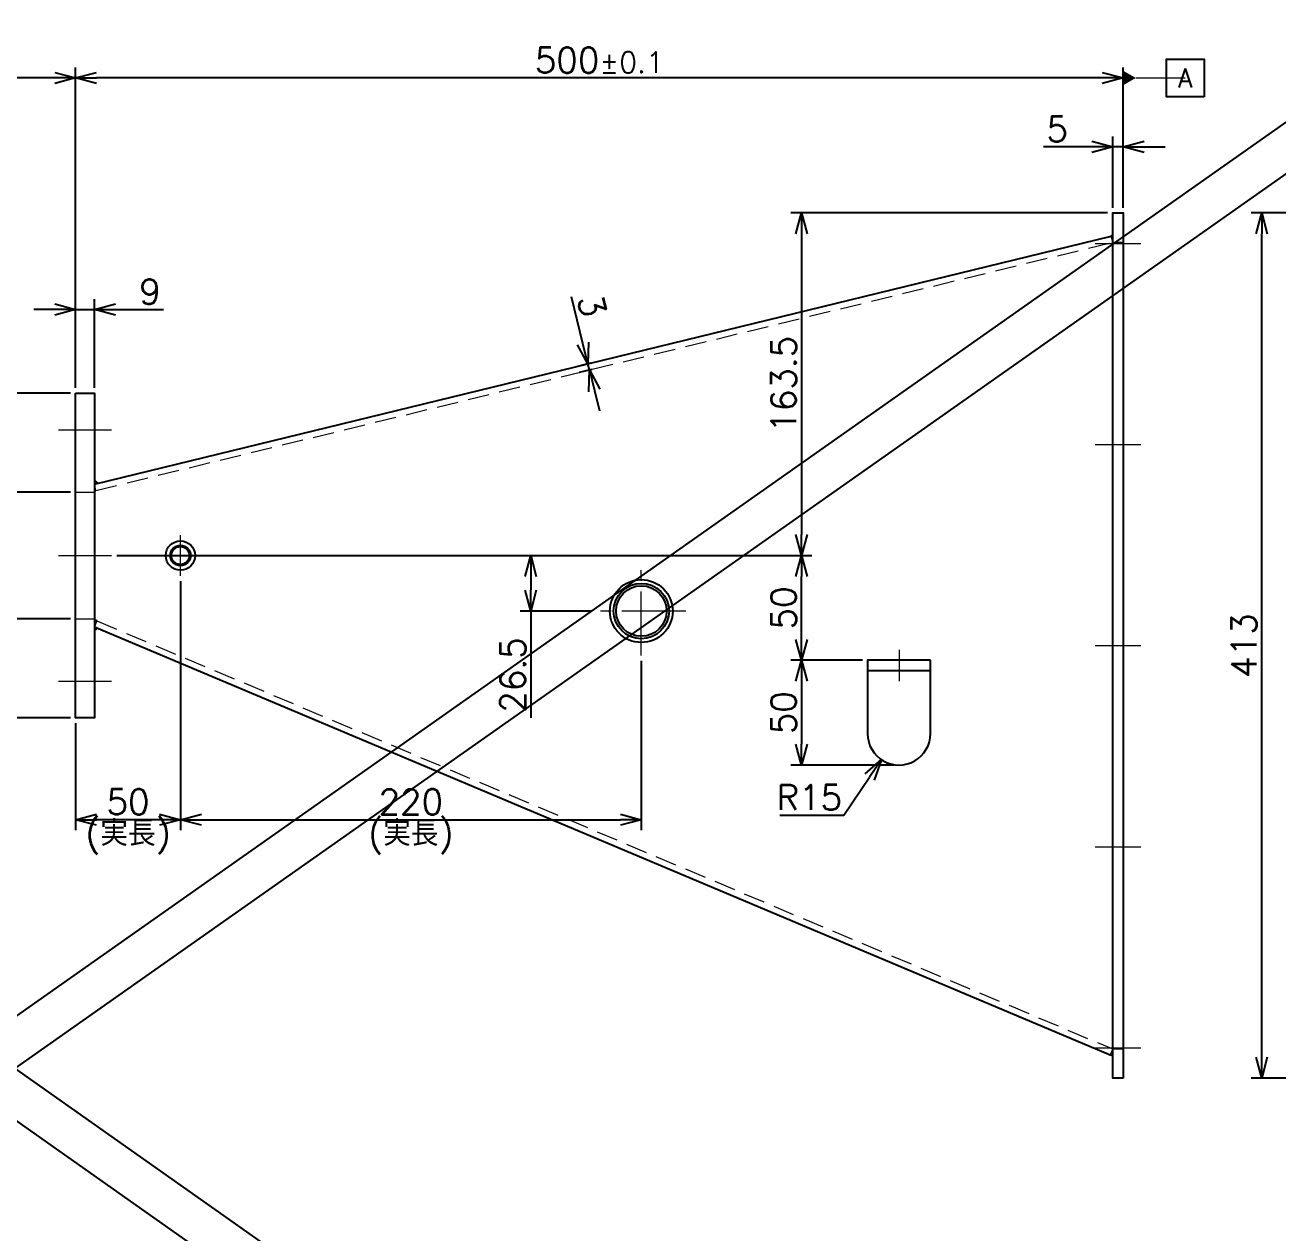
# Model space of a CAD drawing. Header units: millimetres. Extents: x -7 to 4834, y -34 to 1682.
# Drawn here: x 1195 to 1793, y 764 to 1340 of the extents above; entities that cross this region are included whole.
import ezdxf
from ezdxf import colors
from ezdxf.entities.mleader import LeaderData, LeaderLine
from ezdxf.enums import TextEntityAlignment as Align
from ezdxf.math import Vec2, Vec3

# ---------------------------------------------------------------- set-up
doc = ezdxf.new("R2010")
doc.units = ezdxf.units.MM
doc.header["$LTSCALE"] = 1.6
doc.header["$PDMODE"] = 99
doc.header["$PDSIZE"] = 1
doc.linetypes.add('CENTER2', pattern=[28.575, 19.05, -3.175, 3.175, -3.175])
doc.linetypes.add('HIDDEN', pattern=[9.525, 6.35, -3.175])
for name, color, linetype, lineweight in [('04_HIDDEN', 2, 'HIDDEN', 13), ('05_CENTER', 4, 'CENTER2', 13), ('08_DIM', 3, 'Continuous', 13)]:
    doc.layers.add(name, color=color, linetype=linetype, lineweight=lineweight)
doc.styles.add('KSS_TXT', font='txt.shx', dxfattribs={"bigfont": 'extfont2.shx'})
doc.styles.get("Standard").update_dxf_attribs({"font": 'txt.shx', "bigfont": 'extfont2.shx'})
doc.dimstyles.new('KSS_DIM', dxfattribs={"dimscale": 4, "dimtxt": 3, "dimasz": 2.5, "dimexe": 1.25, "dimexo": 0.625, "dimtad": 1, "dimdsep": 46, "dimtxsty": 'KSS_TXT', "dimblk": 'OPEN30', "dimcen": 0, "dimazin": 2, "dimtfac": 0.75, "dimtmove": 0, "dimatfit": 3, "dimldrblk": 'OPEN30', "dimfxl": 1.25, "dimtolj": 1, "dimarcsym": 0})
doc.dimstyles.new('KSS_DIM$4', dxfattribs={"dimscale": 4, "dimtxt": 3, "dimasz": 2.5, "dimexe": 1.25, "dimexo": 0.625, "dimtad": 1, "dimtih": 1, "dimtoh": 1, "dimdsep": 46, "dimtxsty": 'KSS_TXT', "dimblk": 'OPEN30', "dimcen": 0, "dimse1": 1, "dimazin": 2, "dimtfac": 0.75, "dimtofl": 0, "dimtmove": 0, "dimatfit": 3, "dimldrblk": 'OPEN30', "dimfxl": 1.25, "dimtolj": 1, "dimarcsym": 0})

# ---------------------------------------------------------------- blocks, each defined once
blk = doc.blocks.new('A$C4DCA1887')
at = {"color": 0}
for radius in [15, 13.22, 12.06]:
    blk.add_circle((0, 0), radius, dxfattribs=at)
at = {"layer": '05_CENTER'}
for p, q in [((0, -21.19), (0, 21.19)), ((21.19, 0), (-21.19, 0))]:
    blk.add_line(p, q, dxfattribs=at)
blk = doc.blocks.new('A$C580236FF')
at = {"color": 0}
for radius in [7, 4.86, 4.28]:
    blk.add_circle((0, 0), radius, dxfattribs=at)
at = {"layer": '05_CENTER'}
for p, q in [((0, -9.75), (0, 9.75)), ((9.75, 0), (-9.75, 0))]:
    blk.add_line(p, q, dxfattribs=at)
blk = doc.blocks.new('A$C30B32F76')
at = {"color": 0}
blk.add_line((-15, -12), (-45, -12), dxfattribs=at)
blk.add_lwpolyline([(-15, -7), (-45, -7), (-45, -42, 1.000008), (-15, -42)], format="xyb", close=True, dxfattribs=at)
at = {"layer": '05_CENTER'}
blk.add_line((-30, -2), (-30, -17), dxfattribs=at)
blk = doc.blocks.new('_Open30')
at = {"color": 0, "linetype": 'ByBlock', "lineweight": -2}
for p, q in [((-1, 0.268), (0, 0)), ((0, 0), (-1, -0.268)), ((0, 0), (-1, 0))]:
    blk.add_line(p, q, dxfattribs=at)
blk = doc.blocks.new('*D235')
at = {"layer": '08_DIM', "color": 0, "lineweight": -2, "transparency": 16777216}
for p, q in [((1216.81, 1117.5), (1173.95, 1117.5)), ((1178.95, 1067), (1178.95, 1107.5)), ((1216.81, 1057), (1173.95, 1057))]:
    blk.add_line(p, q, dxfattribs=at)
at = {"layer": 'Defpoints', "color": 0, "transparency": 16777216}
for p in [(1178.95, 1117.5), (1219.31, 1117.5), (1219.31, 1057)]:
    blk.add_point(p, dxfattribs=at)
at = {"layer": '08_DIM', "color": 0, "lineweight": -2, "transparency": 16777216, "xscale": 10, "yscale": 10, "zscale": 10}
for p, rotation in [((1178.95, 1117.5), 90), ((1178.95, 1057), 270)]:
    blk.add_blockref('_Open30', p, dxfattribs=dict(at, rotation=rotation))
at = {"layer": '08_DIM', "color": 0, "transparency": 16777216, "insert": (1170.45, 1087.25), "char_height": 12, "attachment_point": 5, "rotation": 90, "style": 'KSS_TXT'}
blk.add_mtext('\\A1;%%C60.5', dxfattribs=at)
blk = doc.blocks.new('*D236')
at = {"layer": '08_DIM', "color": 0, "lineweight": -2, "transparency": 16777216}
for p, q in [((1216.81, 1164.75), (1140.12, 1164.75)), ((1145.12, 1154.75), (1145.12, 1019.75)), ((1216.81, 1009.75), (1140.12, 1009.75))]:
    blk.add_line(p, q, dxfattribs=at)
at = {"layer": 'Defpoints', "color": 0, "transparency": 16777216}
for p in [(1219.31, 1164.75), (1145.12, 1009.75), (1219.31, 1009.75)]:
    blk.add_point(p, dxfattribs=at)
at = {"layer": '08_DIM', "color": 0, "lineweight": -2, "transparency": 16777216, "xscale": 10, "yscale": 10, "zscale": 10}
for p, rotation in [((1145.12, 1164.75), 90), ((1145.12, 1009.75), 270)]:
    blk.add_blockref('_Open30', p, dxfattribs=dict(at, rotation=rotation))
at = {"layer": '08_DIM', "color": 0, "transparency": 16777216, "insert": (1136.62, 1087.25), "char_height": 12, "attachment_point": 5, "rotation": 90, "style": 'KSS_TXT'}
blk.add_mtext('\\A1;%%C155', dxfattribs=at)
blk = doc.blocks.new('*D237')
at = {"layer": '08_DIM', "color": 0, "lineweight": -2, "transparency": 16777216}
for p, q in [((1219.31, 1167.25), (1219.31, 1209.68)), ((1228.31, 1167.25), (1228.31, 1209.68)), ((1209.31, 1204.68), (1199.31, 1204.68)), ((1219.31, 1204.68), (1228.31, 1204.68)), ((1238.31, 1204.68), (1261.31, 1204.68))]:
    blk.add_line(p, q, dxfattribs=at)
at = {"layer": 'Defpoints', "color": 0, "transparency": 16777216}
for p in [(1228.31, 1204.68), (1219.31, 1164.75), (1228.31, 1164.75)]:
    blk.add_point(p, dxfattribs=at)
at = {"layer": '08_DIM', "color": 0, "lineweight": -2, "transparency": 16777216, "xscale": 10, "yscale": 10, "zscale": 10}
blk.add_blockref('_Open30', (1219.31, 1204.68), dxfattribs=at)
at = {"layer": '08_DIM', "color": 0, "lineweight": -2, "transparency": 16777216, "xscale": 10, "yscale": 10, "zscale": 10, "rotation": 180}
blk.add_blockref('_Open30', (1228.31, 1204.68), dxfattribs=at)
at = {"layer": '08_DIM', "color": 0, "transparency": 16777216, "insert": (1254.81, 1213.18), "char_height": 12, "attachment_point": 5, "style": 'KSS_TXT'}
blk.add_mtext('\\A1;9', dxfattribs=at)
blk = doc.blocks.new('*D238')
at = {"layer": '08_DIM', "color": 0, "lineweight": -2, "transparency": 16777216}
for p, q in [((1714.31, 1253.25), (1714.31, 1287.27)), ((1719.31, 1253.25), (1719.31, 1287.27)), ((1704.31, 1282.27), (1681.31, 1282.27)), ((1719.31, 1282.27), (1714.31, 1282.27)), ((1729.31, 1282.27), (1739.31, 1282.27))]:
    blk.add_line(p, q, dxfattribs=at)
at = {"layer": 'Defpoints', "color": 0, "transparency": 16777216}
for p in [(1714.31, 1282.27), (1714.31, 1250.75), (1719.31, 1250.75)]:
    blk.add_point(p, dxfattribs=at)
at = {"layer": '08_DIM', "color": 0, "lineweight": -2, "transparency": 16777216, "xscale": 10, "yscale": 10, "zscale": 10}
blk.add_blockref('_Open30', (1714.31, 1282.27), dxfattribs=at)
at = {"layer": '08_DIM', "color": 0, "lineweight": -2, "transparency": 16777216, "xscale": 10, "yscale": 10, "zscale": 10, "rotation": 180}
blk.add_blockref('_Open30', (1719.31, 1282.27), dxfattribs=at)
at = {"layer": '08_DIM', "color": 0, "transparency": 16777216, "insert": (1687.81, 1290.77), "char_height": 12, "attachment_point": 5, "style": 'KSS_TXT'}
blk.add_mtext('\\A1;5', dxfattribs=at)
blk = doc.blocks.new('*D239')
at = {"layer": '08_DIM', "color": 0, "lineweight": -2, "transparency": 16777216}
for p, q in [((1219.31, 1167.25), (1219.31, 1320.18)), ((1719.31, 1253.25), (1719.31, 1320.18)), ((1709.31, 1315.18), (1229.31, 1315.18))]:
    blk.add_line(p, q, dxfattribs=at)
at = {"layer": 'Defpoints', "color": 0, "transparency": 16777216}
for p in [(1219.31, 1315.18), (1719.31, 1250.75), (1219.31, 1164.75)]:
    blk.add_point(p, dxfattribs=at)
at = {"layer": '08_DIM', "color": 0, "lineweight": -2, "transparency": 16777216, "xscale": 10, "yscale": 10, "zscale": 10, "rotation": 180}
blk.add_blockref('_Open30', (1219.31, 1315.18), dxfattribs=at)
at = {"layer": '08_DIM', "color": 0, "lineweight": -2, "transparency": 16777216, "xscale": 10, "yscale": 10, "zscale": 10}
blk.add_blockref('_Open30', (1719.31, 1315.18), dxfattribs=at)
at = {"layer": '08_DIM', "color": 0, "transparency": 16777216, "insert": (1469.31, 1323.68), "char_height": 12, "attachment_point": 5, "style": 'KSS_TXT'}
blk.add_mtext('500{\\H10;±0.1}', dxfattribs=at)
blk = doc.blocks.new('*D240')
at = {"layer": '08_DIM', "color": 0, "lineweight": -2, "transparency": 16777216}
for p, q in [((1238.93, 1087.25), (1441.5, 1087.25)), ((1436.5, 1077.25), (1436.5, 1070.75)), ((1465.62, 1060.75), (1431.5, 1060.75)), ((1436.5, 1060.75), (1436.5, 1009.75))]:
    blk.add_line(p, q, dxfattribs=at)
at = {"layer": 'Defpoints', "color": 0, "transparency": 16777216}
for p in [(1236.43, 1087.25), (1436.5, 1060.75), (1468.12, 1060.75)]:
    blk.add_point(p, dxfattribs=at)
at = {"layer": '08_DIM', "color": 0, "lineweight": -2, "transparency": 16777216, "xscale": 10, "yscale": 10, "zscale": 10}
for p, rotation in [((1436.5, 1087.25), 90), ((1436.5, 1060.75), 270)]:
    blk.add_blockref('_Open30', p, dxfattribs=dict(at, rotation=rotation))
at = {"layer": '08_DIM', "color": 0, "transparency": 16777216, "insert": (1428, 1030.25), "char_height": 12, "attachment_point": 5, "rotation": 90, "style": 'KSS_TXT'}
blk.add_mtext('\\A1;26.5', dxfattribs=at)
blk = doc.blocks.new('*D241')
at = {"layer": '08_DIM', "color": 0, "lineweight": -2, "transparency": 16777216}
for p, q in [((1238.93, 1087.25), (1570.73, 1087.25)), ((1565.73, 1047.25), (1565.73, 1077.25)), ((1594.81, 1037.25), (1560.73, 1037.25))]:
    blk.add_line(p, q, dxfattribs=at)
at = {"layer": 'Defpoints', "color": 0, "transparency": 16777216}
for p in [(1236.43, 1087.25), (1565.73, 1087.25), (1597.31, 1037.25)]:
    blk.add_point(p, dxfattribs=at)
at = {"layer": '08_DIM', "color": 0, "lineweight": -2, "transparency": 16777216, "xscale": 10, "yscale": 10, "zscale": 10}
for p, rotation in [((1565.73, 1087.25), 90), ((1565.73, 1037.25), 270)]:
    blk.add_blockref('_Open30', p, dxfattribs=dict(at, rotation=rotation))
at = {"layer": '08_DIM', "color": 0, "transparency": 16777216, "insert": (1557.23, 1062.25), "char_height": 12, "attachment_point": 5, "rotation": 90, "style": 'KSS_TXT'}
blk.add_mtext('\\A1;50', dxfattribs=at)
blk = doc.blocks.new('*D254')
at = {"layer": '08_DIM', "color": 0, "lineweight": -2, "transparency": 16777216}
for p, q in [((1269.31, 1075), (1269.31, 956.17)), ((1219.31, 1007.25), (1219.31, 956.17)), ((1259.31, 961.17), (1229.31, 961.17))]:
    blk.add_line(p, q, dxfattribs=at)
at = {"layer": 'Defpoints', "color": 0, "transparency": 16777216}
for p in [(1269.31, 1077.5), (1219.31, 1009.75), (1219.31, 961.17)]:
    blk.add_point(p, dxfattribs=at)
at = {"layer": '08_DIM', "color": 0, "lineweight": -2, "transparency": 16777216, "xscale": 10, "yscale": 10, "zscale": 10, "rotation": 180}
blk.add_blockref('_Open30', (1219.31, 961.17), dxfattribs=at)
at = {"layer": '08_DIM', "color": 0, "lineweight": -2, "transparency": 16777216, "xscale": 10, "yscale": 10, "zscale": 10}
blk.add_blockref('_Open30', (1269.31, 961.17), dxfattribs=at)
at = {"layer": '08_DIM', "color": 0, "transparency": 16777216, "char_height": 12, "attachment_point": 5, "style": 'KSS_TXT'}
for s, insert in [('\\A1;50', (1244.31, 969.67)), ('\\A1;(実長)', (1244.31, 952.67))]:
    blk.add_mtext(s, dxfattribs=dict(at, insert=insert))
blk = doc.blocks.new('*D255')
at = {"layer": '08_DIM', "color": 0, "lineweight": -2, "transparency": 16777216}
for p, q in [((1269.31, 1075), (1269.31, 956.17)), ((1489.31, 1037.06), (1489.31, 956.17)), ((1279.31, 961.17), (1479.31, 961.17))]:
    blk.add_line(p, q, dxfattribs=at)
at = {"layer": 'Defpoints', "color": 0, "transparency": 16777216}
for p in [(1269.31, 1077.5), (1489.31, 1039.56), (1489.31, 961.17)]:
    blk.add_point(p, dxfattribs=at)
at = {"layer": '08_DIM', "color": 0, "lineweight": -2, "transparency": 16777216, "xscale": 10, "yscale": 10, "zscale": 10, "rotation": 180}
blk.add_blockref('_Open30', (1269.31, 961.17), dxfattribs=at)
at = {"layer": '08_DIM', "color": 0, "lineweight": -2, "transparency": 16777216, "xscale": 10, "yscale": 10, "zscale": 10}
blk.add_blockref('_Open30', (1489.31, 961.17), dxfattribs=at)
at = {"layer": '08_DIM', "color": 0, "transparency": 16777216, "char_height": 12, "attachment_point": 5, "style": 'KSS_TXT'}
for s, insert in [('\\A1;220', (1379.31, 969.67)), ('\\A1;(実長)', (1379.31, 952.67))]:
    blk.add_mtext(s, dxfattribs=dict(at, insert=insert))
blk = doc.blocks.new('*D256')
at = {"layer": '08_DIM', "color": 0, "lineweight": -2, "transparency": 16777216}
for p, q in [((1594.81, 1037.25), (1560.73, 1037.25)), ((1565.73, 1027.25), (1565.73, 997.25)), ((1609.81, 987.25), (1560.73, 987.25))]:
    blk.add_line(p, q, dxfattribs=at)
at = {"layer": 'Defpoints', "color": 0, "transparency": 16777216}
for p in [(1597.31, 1037.25), (1565.73, 987.25), (1612.31, 987.25)]:
    blk.add_point(p, dxfattribs=at)
at = {"layer": '08_DIM', "color": 0, "lineweight": -2, "transparency": 16777216, "xscale": 10, "yscale": 10, "zscale": 10}
for p, rotation in [((1565.73, 1037.25), 90), ((1565.73, 987.25), 270)]:
    blk.add_blockref('_Open30', p, dxfattribs=dict(at, rotation=rotation))
at = {"layer": '08_DIM', "color": 0, "transparency": 16777216, "insert": (1557.23, 1012.25), "char_height": 12, "attachment_point": 5, "rotation": 90, "style": 'KSS_TXT'}
blk.add_mtext('\\A1;50', dxfattribs=at)
blk = doc.blocks.new('*D263')
at = {"layer": '08_DIM', "color": 0, "lineweight": -2, "transparency": 16777216}
for p, q in [((1880.89, 1250.75), (1780.43, 1250.75)), ((1785.43, 847.75), (1785.43, 1240.75)), ((1880.89, 837.75), (1780.43, 837.75))]:
    blk.add_line(p, q, dxfattribs=at)
at = {"layer": 'Defpoints', "color": 0, "transparency": 16777216}
for p in [(1785.43, 1250.75), (1883.39, 1250.75), (1883.39, 837.75)]:
    blk.add_point(p, dxfattribs=at)
at = {"layer": '08_DIM', "color": 0, "lineweight": -2, "transparency": 16777216, "xscale": 10, "yscale": 10, "zscale": 10}
for p, rotation in [((1785.43, 1250.75), 90), ((1785.43, 837.75), 270)]:
    blk.add_blockref('_Open30', p, dxfattribs=dict(at, rotation=rotation))
at = {"layer": '08_DIM', "color": 0, "transparency": 16777216, "insert": (1776.93, 1044.25), "char_height": 12, "attachment_point": 5, "rotation": 90, "style": 'KSS_TXT'}
blk.add_mtext('\\A1;413', dxfattribs=at)
blk = doc.blocks.new('*D266')
at = {"layer": '08_DIM', "color": 0, "lineweight": -2, "transparency": 16777216}
for p, q in [((1461.46, 1188.44), (1455.99, 1210.78)), ((1465.04, 1179.02), (1458.97, 1177.53)), ((1464.54, 1175.81), (1463.83, 1178.72)), ((1465.76, 1176.1), (1459.69, 1174.62)), ((1466.92, 1166.09), (1469.29, 1156.38))]:
    blk.add_line(p, q, dxfattribs=at)
at = {"layer": 'Defpoints', "color": 0, "transparency": 16777216}
for p in [(1463.83, 1178.72), (1467.47, 1179.61), (1468.19, 1176.7)]:
    blk.add_point(p, dxfattribs=at)
at = {"layer": '08_DIM', "color": 0, "lineweight": -2, "transparency": 16777216, "xscale": 10, "yscale": 10, "zscale": 10}
for p, rotation in [((1463.83, 1178.72), 283.7399272601138), ((1464.54, 1175.81), 103.7399272601138)]:
    blk.add_blockref('_Open30', p, dxfattribs=dict(at, rotation=rotation))
at = {"layer": '08_DIM', "color": 0, "transparency": 16777216, "insert": (1465.79, 1206.48), "char_height": 12, "attachment_point": 5, "rotation": 283.73993, "style": 'KSS_TXT'}
blk.add_mtext('\\A1;3', dxfattribs=at)
blk = doc.blocks.new('*D272')
at = {"layer": '08_DIM', "color": 0, "lineweight": -2, "transparency": 16777216}
for p, q in [((1585.98, 963.32), (1598.3, 981.54)), ((1555.48, 963.32), (1585.98, 963.32))]:
    blk.add_line(p, q, dxfattribs=at)
at = {"layer": 'Defpoints', "color": 0, "transparency": 16777216}
for p in [(1612.31, 1002.25), (1603.9, 989.82)]:
    blk.add_point(p, dxfattribs=at)
at = {"layer": '08_DIM', "color": 0, "lineweight": -2, "transparency": 16777216, "xscale": 10, "yscale": 10, "zscale": 10, "rotation": 55.93760799503163}
blk.add_blockref('_Open30', (1603.9, 989.82), dxfattribs=at)
at = {"layer": '08_DIM', "color": 0, "transparency": 16777216, "insert": (1569.48, 971.82), "char_height": 12, "attachment_point": 5, "style": 'KSS_TXT'}
blk.add_mtext('\\A1;R15', dxfattribs=at)
blk = doc.blocks.new('AM_DATUM')
at = {"transparency": 16777216}
blk.add_lwpolyline([(3, -3), (-3, -3), (-3, 3), (3, 3)], close=True, dxfattribs=at)
blk.add_attdef('DATUM', text='', height=3, dxfattribs=at).set_placement((0, 0), align=Align.MIDDLE)
blk = doc.blocks.new('_DatumFilled')
at = {"color": 0, "linetype": 'ByBlock'}
blk.add_solid([(0, 0.577), (-1, 0), (0, -0.577)], dxfattribs=at)
blk = doc.blocks.new('*D277')
at = {"layer": '08_DIM', "color": 0, "lineweight": -2, "transparency": 16777216}
for p, q in [((1711.81, 1250.75), (1560.73, 1250.75)), ((1565.73, 1240.75), (1565.73, 1097.25)), ((1238.93, 1087.25), (1570.73, 1087.25))]:
    blk.add_line(p, q, dxfattribs=at)
at = {"layer": 'Defpoints', "color": 0, "transparency": 16777216}
for p in [(1714.31, 1250.75), (1236.43, 1087.25), (1565.73, 1087.25)]:
    blk.add_point(p, dxfattribs=at)
at = {"layer": '08_DIM', "color": 0, "lineweight": -2, "transparency": 16777216, "xscale": 10, "yscale": 10, "zscale": 10}
for p, rotation in [((1565.73, 1250.75), 90), ((1565.73, 1087.25), 270)]:
    blk.add_blockref('_Open30', p, dxfattribs=dict(at, rotation=rotation))
at = {"layer": '08_DIM', "color": 0, "transparency": 16777216, "insert": (1557.23, 1169), "char_height": 12, "attachment_point": 5, "rotation": 90, "style": 'KSS_TXT'}
blk.add_mtext('\\A1;163.5', dxfattribs=at)
blk = doc.blocks.new('AM_BALLOON1')
at = {"transparency": 16777216}
blk.add_circle((0, 0), 5, dxfattribs=at)
blk.add_attdef('B_NUMBER', text='', height=3, dxfattribs=at).set_placement((0, 0), align=Align.MIDDLE_CENTER)
blk = doc.blocks.new('_OPEN')
at = {"color": 0, "linetype": 'ByBlock'}
for p, q in [((-1, 0.167), (0, 0)), ((0, 0), (-1, -0.167)), ((0, 0), (-1, 0))]:
    blk.add_line(p, q, dxfattribs=at)

msp = doc.modelspace()

# ---------------------------------------------------------------- linework, layer by layer
for p, q in [((-3.369, 1682.424), (2348.722, 26.932)), ((2348.722, 1682.424), (-3.369, 26.932)), ((2345.353, 1655.492), (-6.737, 0)), ((0, 1655.492), (2352.09, 0))]:
    msp.add_line(p, q)
at = {"color": 0}
for p, q in [((1228.306, 1121.251), (1713.593, 1239.665)), ((1228.307, 1053.251), (1713.139, 848.988))]:
    msp.add_line(p, q, dxfattribs=at)
for points in [[(1719.306, 837.751), (1714.306, 837.751), (1714.306, 1250.751), (1719.306, 1250.751)], [(1219.306, 1164.751), (1228.306, 1164.751), (1228.306, 1009.751), (1219.306, 1009.751)]]:
    msp.add_lwpolyline(points, close=True, dxfattribs=at)
at = {"color": 3}
for centre, radius, start, end in [((1715.055, 1235.01), 4.879, 98.831083, 107.430976), ((1228.306, 1121.251), 1.5, 13.858203, 90), ((1227.557, 1122.992), 4.879, 278.831083, 287.430976), ((1227.395, 1051.464), 5.003, 65.456413, 79.515628), ((1228.306, 1053.438), 1.5, 270, 330.566514), ((1715.215, 853.537), 5.001, 245.46365, 259.516964)]:
    msp.add_arc(centre, radius, start, end, dxfattribs=at)
at = {"layer": '04_HIDDEN'}
for p, q in [((1714.306, 1236.751), (1713.593, 1239.665)), ((1229.018, 1118.337), (1714.306, 1236.751)), ((1714.306, 1236.751), (1719.306, 1236.751)), ((1229.018, 1118.337), (1228.306, 1121.251)), ((1219.306, 1117.501), (1228.306, 1117.501)), ((1219.306, 1057.001), (1228.306, 1057.001)), ((1229.473, 1056.015), (1228.306, 1053.251)), ((1229.473, 1056.015), (1714.306, 851.751)), ((1714.306, 851.751), (1713.139, 848.988)), ((1714.306, 851.751), (1719.306, 851.751))]:
    msp.add_line(p, q, dxfattribs=at)
at = {"layer": '05_CENTER'}
for p, q in [((1705.921, 1236.251), (1727.778, 1236.251)), ((1211.151, 1147.251), (1236.427, 1147.251)), ((1705.921, 1140.251), (1727.778, 1140.251)), ((1211.151, 1087.251), (1236.427, 1087.251)), ((1705.921, 1044.251), (1727.778, 1044.251)), ((1211.151, 1027.251), (1236.427, 1027.251)), ((1705.921, 948.251), (1727.778, 948.251)), ((1705.921, 852.251), (1727.778, 852.251))]:
    msp.add_line(p, q, dxfattribs=at)

# ---------------------------------------------------------------- block references
for name, p in [('A$C580236FF', (1269.306, 1087.251)), ('A$C4DCA1887', (1489.306, 1060.751))]:
    msp.add_blockref(name, p)
at = {"color": 0}
msp.add_blockref('A$C30B32F76', (1642.306, 1044.251), dxfattribs=at)

# ---------------------------------------------------------------- dimensions: what is measured, and where the dimension line sits
at = {"layer": '08_DIM'}
for base, p1, p2, override, picture, middle in [((1219.306, 1315.18), (1719.306, 1250.751), (1219.306, 1164.751), {"dimpost": '', "dimtol": 1, "dimlim": 0, "dimtp": 0.1, "dimtm": 0.1, "dimtfac": 0.833333, "dimtdec": 2, "dimtolj": 0, "dimtzin": 8, "dimarcsym": 1}, '*D239', (1469.306, 1323.68)), ((1714.306, 1282.271), (1719.306, 1250.751), (1714.306, 1250.751), {"dimarcsym": 1}, '*D238', (1687.806, 1290.771)), ((1228.306, 1204.684), (1219.306, 1164.751), (1228.306, 1164.751), {"dimarcsym": 1}, '*D237', (1254.806, 1213.184)), ((1219.306, 961.166), (1269.306, 1077.5), (1219.306, 1009.751), {"dimpost": '\\X(実長)', "dimarcsym": 1}, '*D254', (1244.306, 961.166)), ((1489.306, 961.166), (1269.306, 1077.5), (1489.306, 1039.561), {"dimpost": '\\X(実長)', "dimarcsym": 1}, '*D255', (1379.306, 961.166))]:
    dim = msp.add_linear_dim(base=base, p1=p1, p2=p2, dimstyle='KSS_DIM', override=override, dxfattribs=at)
    dim.commit()
    dim.dimension.update_dxf_attribs({"geometry": picture, "text_midpoint": middle})
for base, p1, p2, angle, picture, middle in [((1565.73, 1087.251), (1714.306, 1250.751), (1236.427, 1087.251), 90, '*D277', (1557.23, 1169.001)), ((1785.43, 1250.751), (1883.389, 837.751), (1883.389, 1250.751), 90, '*D263', (1776.93, 1044.251)), ((1463.83, 1178.721), (1468.186, 1176.698), (1467.473, 1179.612), 283.739927, '*D266', (1465.793, 1206.482)), ((1436.498, 1060.751), (1236.427, 1087.251), (1468.115, 1060.751), 90, '*D240', (1427.998, 1030.251)), ((1565.73, 1087.251), (1597.306, 1037.251), (1236.427, 1087.251), 90, '*D241', (1557.23, 1062.251)), ((1565.73, 987.251), (1597.306, 1037.251), (1612.305, 987.251), 90, '*D256', (1557.23, 1012.251))]:
    dim = msp.add_linear_dim(base=base, p1=p1, p2=p2, angle=angle, dimstyle='KSS_DIM', override={"dimarcsym": 1}, dxfattribs=at)
    dim.commit()
    dim.dimension.update_dxf_attribs({"geometry": picture, "text_midpoint": middle})
for base, p1, p2, picture, middle in [((1145.117, 1009.751), (1219.306, 1164.751), (1219.306, 1009.751), '*D236', (1136.617, 1087.251)), ((1178.947, 1117.501), (1219.306, 1057.001), (1219.306, 1117.501), '*D235', (1170.447, 1087.251))]:
    dim = msp.add_linear_dim(base=base, p1=p1, p2=p2, angle=90, text='%%C<>', dimstyle='KSS_DIM', override={"dimarcsym": 1}, dxfattribs=at)
    dim.commit()
    dim.dimension.update_dxf_attribs({"geometry": picture, "text_midpoint": middle})
dim = msp.add_radius_dim(center=(1612.306, 1002.251), mpoint=(1603.904, 989.825), dimstyle='KSS_DIM$4', override={"dimpost": 'R<>', "dimarcsym": 1}, dxfattribs=at)
dim.commit()
dim.dimension.update_dxf_attribs({"geometry": '*D272', "text_midpoint": (1569.481, 963.315), "dimtype": 164})

# ---------------------------------------------------------------- leaders
msp.add_leader([(1219.306, 1315.18), (1184.137, 1315.18)], dimstyle='KSS_DIM', override={"dimarcsym": 1}, dxfattribs=at)
ml = msp.add_multileader_block('Standard', dxfattribs=at)
ml.set_content('AM_DATUM', color=256, scale=3)
ml.set_attribute('DATUM', 'A', width=0)
ml.set_leader_properties(color=256, linetype='ByLayer', lineweight=-1)
ml.set_arrow_properties(name='DATUMFILLED')
ml.build(insert=Vec2(0, 0))
ml.multileader.update_dxf_attribs({"has_dogleg": 0, "text_right_attachment_type": 6, "dogleg_length": 0, "arrow_head_size": 6, "scale": 3, "block_connection_type": 1})
ctx = ml.context
ctx.base_point, ctx.scale, ctx.char_height, ctx.arrow_head_size, ctx.landing_gap_size, ctx.plane_origin = Vec3(1748.905, 1315.18), 3, 12, 6, 6, Vec3(1719.306, 1315.18)
ctx.right_attachment, ctx.attachment_type = 6, 1
notes = []
notes.append((ctx, [(0, (1, 1, 0), (1748.905, 1315.18), (1, 0), 0, [(0, [(1719.306, 1315.18)], 0, [])])]))
ctx.block.insert = Vec3(1748.905, 1315.18)
ml = msp.add_multileader_block('Standard', dxfattribs=at)
ml.set_content('AM_BALLOON1', color=256, scale=5)
ml.set_attribute('B_NUMBER', '17', width=0)
ml.set_leader_properties(color=256, linetype='ByLayer', lineweight=-1)
ml.set_arrow_properties(name='OPEN')
ml.build(insert=Vec2(0, 0))
ml.multileader.update_dxf_attribs({"leader_type": 0, "has_dogleg": 0, "text_right_attachment_type": 6, "dogleg_length": 0, "arrow_head_size": 10, "scale": 2.5, "block_connection_type": 1})
ctx = ml.context
ctx.base_point, ctx.scale, ctx.char_height, ctx.arrow_head_size, ctx.landing_gap_size, ctx.plane_origin = Vec3(2984.637, 1148.769), 2.5, 20, 10, 10, Vec3(2984.637, 1148.769)
ctx.right_attachment, ctx.attachment_type = 6, 1
notes.append((ctx, [(0, (0, 0, 0), (0, 0), (1, 0), 1, [])]))
ctx.block.insert = Vec3(2984.637, 1148.769)
for ctx, leaders in notes:
    for number, flags, end, landing, length, lines in leaders:
        leader = LeaderData()
        leader.index, (leader.has_last_leader_line, leader.has_dogleg_vector, leader.attachment_direction) = number, flags
        leader.last_leader_point, leader.dogleg_vector, leader.dogleg_length = Vec3(end), Vec3(landing), length
        for number, points, colour, breaks in lines:
            line = LeaderLine()
            line.index, line.vertices, line.color, line.breaks = number, Vec3.list(points), colors.encode_raw_color(colour), breaks
            leader.lines.append(line)
        ctx.leaders.append(leader)

doc.saveas('drawing.dxf')
